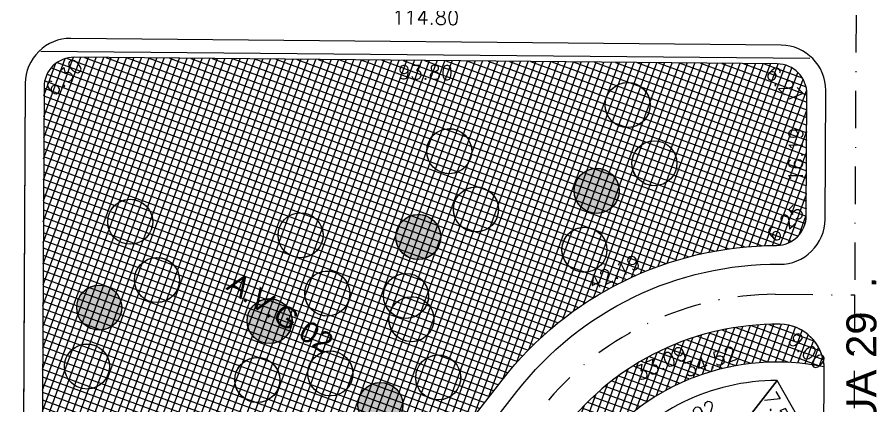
# Model space of a CAD drawing. Header units: millimetres. Extents: x -4430026 to 4783824, y 584 to 9593110.
# Drawn here: x 2311.7 to 2426, y 1453.2 to 1505 of the extents above; entities that cross this region are included whole.
import ezdxf
from ezdxf.enums import TextEntityAlignment as Align

# ---------------------------------------------------------------- set-up
doc = ezdxf.new("R2010")
doc.units = ezdxf.units.MM
doc.linetypes.add('CONTINUO', pattern=[0])
doc.linetypes.add('DASHDOT', pattern=[1, 0.5, -0.25, 0, -0.25])
for name, color, linetype in [('Bra-Rua Calçadas', 1, 'Continuous'), ('Calçada', 1, 'Continuous'), ('Cota', 8, 'Continuous'), ('COTAS', 8, 'Continuous'), ('EIXO DAS VIAS', 252, 'DASHDOT'), ('Lotes', 2, 'Continuous'), ('MOLHO', 88, 'Continuous'), ('Nomes de Ruas', 3, 'Continuous'), ('QUADRA', 4, 'Continuous'), ('TXT A.VERDES', 7, 'Continuous'), ('Área Verde Alameda etc.', 92, 'Continuous'), ('Área Verde Geral', 98, 'Continuous')]:
    doc.layers.add(name, color=color, linetype=linetype)
doc.styles.add('arcad1', font='romans.shx')
doc.styles.add('ARIAL', font='arial.ttf', dxfattribs={"height": 0.25})
doc.styles.add('ROMANS', font='romans.shx')
doc.dimstyles.new('BOLA100', dxfattribs={"dimscale": 0, "dimtxt": 1.9, "dimasz": 0.18, "dimexe": 0.18, "dimexo": 0.063, "dimgap": 0, "dimtad": 1, "dimzin": 4, "dimdsep": 46, "dimtxsty": 'ROMANS', "dimcen": 0.09, "dimse1": 1, "dimse2": 1, "dimsd1": 1, "dimsd2": 1, "dimclrt": 256, "dimaunit": 1, "dimadec": 4, "dimazin": 0, "dimtfac": 1.2, "dimtix": 1, "dimtmove": 2, "dimatfit": 3, "dimfxl": 1, "dimtvp": 2, "dimtolj": 1, "dimtzin": 4, "dimarcsym": 0})
pattern_1 = [(69.82082076021932, (-350710.3129513949, -9590084.730252339), (-0.8940340631347666, 0.3285716724776191), []), (159.8208207602193, (-350710.3129513949, -9590084.730252339), (-0.3285716724776191, -0.8940340631347666), [])]

# ---------------------------------------------------------------- blocks, each defined once
blk = doc.blocks.new('*D6007')
at = {"layer": 'DEFPOINTS', "color": 0}
for p in [(2412.283784964188, 1457.242816855166), (2413.133885400823, 1456.580878660131), (2389.349572014982, 1426.035647479866)]:
    blk.add_point(p, dxfattribs=at)
at = {"layer": 'Cota', "insert": (2399.642063813302, 1442.553856234476), "char_height": 1.9, "attachment_point": 5, "rotation": 52.093577180885426, "style": 'ROMANS'}
blk.add_mtext('\\A1;38.71', dxfattribs=at)
blk = doc.blocks.new('*D6009')
at = {"layer": 'DEFPOINTS', "color": 0}
for p in [(2413.133885398961, 1456.580878658269), (2416.877287399477, 1449.99466058058), (2414.459222190989, 1448.620307342946)]:
    blk.add_point(p, dxfattribs=at)
at = {"layer": 'Cota', "insert": (2413.413438519461, 1452.382842165171), "char_height": 1.9, "attachment_point": 5, "rotation": 299.6125563056811, "style": 'ROMANS'}
blk.add_mtext('\\A1;7.58', dxfattribs=at)
blk = doc.blocks.new('*D7526')
at = {"layer": 'DEFPOINTS', "color": 0}
for p in [(2315.310197910165, 1495.68024548148), (2318.128952264538, 1495.665747727771), (2314.762107928154, 1389.116769896869)]:
    blk.add_point(p, dxfattribs=at)
at = {"layer": 'Cota', "insert": (2316.904919838807, 1442.388896024186), "char_height": 1.9, "attachment_point": 5, "rotation": 89.70531210920338, "style": 'ROMANS'}
blk.add_mtext('\\A1;106.56', dxfattribs=at)
blk = doc.blocks.new('*D7527')
at = {"layer": 'DEFPOINTS', "color": 0}
for p in [(2319.347899755334, 1499.659494297628), (2413.145305275322, 1498.774130391006), (2413.121501522355, 1496.252308286775)]:
    blk.add_point(p, dxfattribs=at)
at = {"layer": 'Cota', "insert": (2366.231765516181, 1497.644947921947), "char_height": 1.9, "attachment_point": 5, "rotation": 359.4591949699849, "style": 'ROMANS'}
blk.add_mtext('\\A1;93.80', dxfattribs=at)
blk = doc.blocks.new('*D7528')
at = {"layer": 'DEFPOINTS', "color": 0}
for p in [(2417.107497616076, 1494.753735570286), (2416.525042958958, 1478.562756684753), (2417.024209037294, 1478.560189314235)]:
    blk.add_point(p, dxfattribs=at)
at = {"layer": 'Cota', "insert": (2415.616699813624, 1486.664415901474), "char_height": 1.9, "attachment_point": 5, "rotation": 89.70531211068504, "style": 'ROMANS'}
blk.add_mtext('\\A1;16.19', dxfattribs=at)
blk = doc.blocks.new('*D7529')
at = {"layer": 'DEFPOINTS', "color": 0}
for p in [(2376.432430962903, 1456.649231024135), (2321.242175647608, 1387.165029113239), (2321.918115896509, 1386.638702282731)]:
    blk.add_point(p, dxfattribs=at)
at = {"layer": 'Cota', "insert": (2347.749768722915, 1422.75394845348), "char_height": 1.9, "attachment_point": 5, "rotation": 52.09357717349864, "style": 'ROMANS'}
blk.add_mtext('\\A1;88.73', dxfattribs=at)
blk = doc.blocks.new('*D13732')
at = {"layer": 'DEFPOINTS', "color": 0, "linetype": 'ByBlock'}
for p in [(2423.633233833265, 1505.641589480127), (2485.836728876675, 1506.232050592846), (2485.856779297919, 1504.119792475239)]:
    blk.add_point(p, dxfattribs=at)
at = {"layer": 'COTAS', "linetype": 'ByBlock', "insert": (2454.74601439244, 1504.774519121489), "char_height": 1.9, "attachment_point": 5, "rotation": 0.5438587274732652, "style": 'ROMANS'}
blk.add_mtext('\\A1;62.21', dxfattribs=at)
blk = doc.blocks.new('*D14058')
at = {"layer": 'DEFPOINTS', "color": 0, "linetype": 'ByBlock'}
for p in [(2308.835173512646, 1506.474641058884), (2423.633233833265, 1505.641589480127), (2423.61841205579, 1503.599085332731)]:
    blk.add_point(p, dxfattribs=at)
at = {"layer": 'COTAS', "linetype": 'ByBlock', "insert": (2366.226275549966, 1504.965586109952), "char_height": 1.9, "attachment_point": 5, "rotation": 359.58423076437003, "style": 'ROMANS'}
blk.add_mtext('\\A1;114.80', dxfattribs=at)
blk = doc.blocks.new('*D14391')
at = {"layer": 'DEFPOINTS', "color": 0, "linetype": 'ByBlock'}
for p in [(2409.928634559712, 1680.394654649454), (2416.100712192546, 1656.356614764073), (2424.934442731146, 1654.828036586105), (2424.934442731146, 1654.828036586105), (2424.218517633774, 1503.699592307096)]:
    blk.add_point(p, dxfattribs=at)
at = {"layer": 'COTAS', "linetype": 'ByBlock', "insert": (2417.195053957037, 1652.744243168907), "char_height": 1.9, "attachment_point": 5, "rotation": 285.0692600554455, "style": 'ROMANS'}
blk.add_mtext('\\A1;150°', dxfattribs=at)

msp = doc.modelspace()

# ---------------------------------------------------------------- hatches: boundary and pattern name
at = {"layer": 'MOLHO'}
for points in [[(2391.755152026528, 1483.15709205908, 1), (2386.347103350201, 1480.558436732788, 1)], [(2367.947450852824, 1477.006391763736, 1), (2362.539402176963, 1474.407736439307, 1)], [(2325.381470795126, 1467.596645627219, 1), (2319.973422119265, 1464.997990300928, 1)], [(2348.110447827597, 1465.800971372102, 1), (2342.702399151271, 1463.20231604581, 1)], [(2362.906820848921, 1454.611149581198, 1), (2357.498772172594, 1452.012494254906, 1)]]:
    msp.add_hatch(color=256, dxfattribs=at).paths.add_polyline_path(points)
at = {"layer": 'Área Verde Alameda etc.'}
h = msp.add_hatch(dxfattribs=at)
h.set_pattern_fill('ANSI37', color=256, scale=0.3, angle=24.82082076021936, style=0)
h.set_pattern_definition(pattern_1)
edge = h.paths.add_edge_path()
edge.add_line((2384.717090760229, 1450.198307676289), (2270.309269603213, 1303.268972845797))
edge.add_line((2270.309269603213, 1303.268972845797), (2274.254345699084, 1300.197104584474))
edge.add_line((2274.254345699084, 1300.197104584474), (2388.662166855634, 1447.12643941683))
edge.add_arc((2413.119304069131, 1428.085700547371), 30.99518184129071, 78.29344362675778, 142.0979914183595, ccw=False)
edge.add_arc((2413.418823436705, 1458.079387461815), 6.000000001186131, 3.409035063561053, 89.36679915090944)
edge.add_arc((2413.121638639934, 1428.080856202219), 35.9999999993876, 89.42147454878095, 142.0935771792505)
at = {"layer": 'Área Verde Geral'}
h = msp.add_hatch(dxfattribs=at)
h.set_pattern_fill('ANSI37', color=256, scale=0.3, angle=24.82082076021936, style=0)
h.set_pattern_definition(pattern_1)
edge = h.paths.add_edge_path()
edge.add_arc((2319.310145004581, 1495.659672480125), 3.999999999121551, 89.45919500106193, 179.7053121634309)
edge.add_line((2315.310197910165, 1495.68024548148), (2314.762107928154, 1389.116769896869))
edge.add_arc((2318.762055021523, 1389.096196891789), 3.999999999786116, 179.7053121099936, 322.0935771651703)
edge.add_line((2321.918115896509, 1386.638702282731), (2376.432430962903, 1456.649231024135))
edge.add_arc((2413.121638640981, 1428.080856202219), 46.50000000011488, 90.11048073807251, 142.0935771781386, ccw=False)
edge.add_arc((2413.024261943168, 1478.580762319315), 4.000000000634485, 270.1104807361543, 359.7053121100493)
edge.add_line((2417.024209037294, 1478.560189314235), (2417.107497616076, 1494.753735570286))
edge.add_arc((2413.107550523871, 1494.774308573503), 3.999999998612398, 359.7053121365878, 449.4591949910572)
edge.add_line((2413.145305275322, 1498.774130391006), (2319.347899755334, 1499.659494297628))

# ---------------------------------------------------------------- linework, layer by layer
at = {"layer": 'Bra-Rua Calçadas'}
msp.add_lwpolyline([(2384.717090760229, 1450.198307676289), (2270.309269603213, 1303.268972845797), (2274.254345699084, 1300.197104584474), (2388.662166855634, 1447.12643941683, -0.2858226685884172), (2419.408206218259, 1458.436170183171, 0.3936976068944987), (2413.485130724834, 1464.079021064613, 0.2339592016779215)], format="xyb", close=True, dxfattribs=at)
at = {"layer": 'Calçada', "lineweight": -3}
for p in [(2312.812813672108, 1496.195249373142), (2312.812813674436, 1496.195249369417)]:
    msp.add_line(p, (2312.254589428996, 1387.661399971742), dxfattribs=at)
for points in [[(2378.404969010839, 1455.113296898131, -0.2334065665556133), (2413.473683086095, 1472.079447826419, 0.4150508468692863), (2419.521609788631, 1478.048396267046), (2419.610025153366, 1495.238727673937, 0.4129559825252769), (2413.66673664177, 1501.269319908742), (2318.86936644219, 1502.164122590844, 0.4154722615078998), (2312.812813672108, 1496.195249373142), (2312.254589428996, 1387.661399971742, 0.7158522380659323), (2322.988601382227, 1383.944298550535)], [(2378.404969010839, 1455.113296898131, -0.2334065665556133), (2413.473683087026, 1472.079447826419, 0.4150508468692863), (2419.521609789563, 1478.048396267046), (2419.610025153366, 1495.238727673937, 0.4129559825252769), (2413.66673664177, 1501.269319908742), (2318.86936644219, 1502.164122590844, 0.4154722615078998), (2312.812813674436, 1496.195249369417), (2312.254589428996, 1387.661399971742, 0.7158522380659323), (2322.988601382227, 1383.944298550535)], [(2319.347899755334, 1499.659494297628, 0.4154722615079012), (2315.310197910165, 1495.68024548148), (2314.762107928154, 1389.116769896869, 0.7158522380658559), (2321.918115896509, 1386.638702282731), (2376.432430962903, 1456.649231024135, -0.2307905055645839), (2413.031974948814, 1474.580769754995, 0.4121438736391048), (2417.024209037294, 1478.560189314235), (2417.107497616076, 1494.753735570286, 0.4129559825252743), (2413.145305275322, 1498.774130391006)], [(2430.808203388342, 1411.730820337359, 0.3623213900193635), (2430.549778643401, 1419.41311140177, -0.185584599074763), (2419.37191542877, 1448.943774875302), (2419.418744080571, 1458.048527954195, 0.4124841575854558), (2413.485130726696, 1464.079021066476, 0.2339592016779215), (2384.717090762091, 1450.198307678152), (2268.773335473483, 1301.296434799258, 0.4142135623730082), (2269.821184876246, 1292.876101572115), (2307.693915380036, 1263.386166267146, 0.414213562373235), (2316.114248605316, 1264.434015668977)], [(2430.808203388342, 1411.730820337359, 0.3623213900193635), (2430.549778643401, 1419.41311140177, -0.185584599074763), (2419.37191542877, 1448.943774875302), (2419.41874407964, 1458.048527954195, 0.4124841575854558), (2413.485130726696, 1464.079021066476, 0.2339592016779215), (2384.717090762091, 1450.198307678152), (2268.773335473483, 1301.296434799258, 0.4142135623730082), (2269.821184876246, 1292.876101572115), (2307.693915380036, 1263.386166267146, 0.414213562373235), (2316.11424860485, 1264.434015668977)]]:
    msp.add_lwpolyline(points, format="xyb", close=True, dxfattribs=at)
at = {"layer": 'EIXO DAS VIAS', "ltscale": 10, "elevation": 103.7075370668876}
for points in [[(2423.66176841302, 1505.288726788063), (2423.469903229607, 1467.984959701125)], [(2412.879900427406, 1468.080125730533), (2423.469903229607, 1467.984959701125)], [(2423.469903229607, 1467.984959701125), (2423.371862521732, 1448.923201868359)]]:
    msp.add_lwpolyline(points, dxfattribs=at)
msp.add_lwpolyline([(2382.63967313232, 1453.98162412462, -0.2184874111931095), (2412.879900427406, 1468.080125730533)], format="xyb", dxfattribs=at)
at = {"layer": 'Lotes'}
msp.add_lwpolyline([(2390.63751945492, 1445.594119910199), (2380.670404604041, 1432.793757656638), (2389.349572015331, 1426.035647479866), (2413.133885400241, 1456.580878660131, 0.2314128054708948)], format="xyb", close=True, dxfattribs=at)
msp.add_lwpolyline([(2413.133885399309, 1456.580878658269), (2389.349572016263, 1426.035647479866), (2394.872678546106, 1421.73503191774), (2416.87728739936, 1449.994660576854)], close=True, dxfattribs=at)
msp.add_lwpolyline([(2416.877287399826, 1449.994660580579), (2413.133885401172, 1456.580878660131)], dxfattribs=at)
at = {"layer": 'QUADRA', "linetype": 'ByBlock'}
msp.add_line((2417.503991575506, 1499.483133379562, 2.439200347918005), (2314.906512052928, 1500.409892399104, 2.439200347918005), dxfattribs=at)
at = {"layer": 'Área Verde Alameda etc.'}
msp.add_lwpolyline([(2384.717090760229, 1450.198307676289), (2270.309269603213, 1303.268972845797), (2274.254345699084, 1300.197104584474), (2388.662166855634, 1447.12643941683, -0.2858226685884172), (2419.408206218259, 1458.436170183171, 0.3936976068944987), (2413.485130724834, 1464.079021064613, 0.2339592016779215)], format="xyb", close=True, dxfattribs=at)
at = {"layer": 'Área Verde Geral'}
for points in [[(2393.278535542415, 1490.296584080953, -1), (2393.087710942944, 1496.29354880755, -1)], [(2369.470834369176, 1484.145883785609, -1), (2369.28000976924, 1490.142848514069, -1)], [(2396.849788971582, 1482.533842437018, -1), (2396.658964373508, 1488.530807161752, -1)], [(2389.14653998973, 1478.859282029841, -1), (2388.955715388396, 1484.856246758301, -1)], [(2373.042087797878, 1476.383142141674, -1), (2372.851263200269, 1482.380106868271, -1)], [(2326.904854311479, 1474.736137649093, -1), (2326.714029711542, 1480.733102377553, -1)], [(2349.633831343484, 1472.940463393975, -1), (2349.443006744479, 1478.937428120572, -1)], [(2365.33883881556, 1472.708581734497, -1), (2365.148014214692, 1478.705546462957, -1)], [(2387.511183077806, 1471.00999441189, -1), (2387.320358477869, 1477.006959142212, -1)], [(2330.476107739714, 1466.973396005158, -1), (2330.285283142572, 1472.970360731755, -1)], [(2353.205084772651, 1465.17772175004, -1), (2353.014260174577, 1471.174686474774, -1)], [(2363.703481904568, 1464.859294120271, -1), (2363.512657304165, 1470.856258846868, -1)], [(2322.772858757862, 1463.298835599844, -1), (2322.582034156529, 1469.295800326441, -1)], [(2345.501835790334, 1461.503161342863, -1), (2345.311011189466, 1467.500126071323, -1)], [(2364.430204364808, 1461.750641601209, -1), (2364.239379765337, 1467.747606329669, -1)], [(2321.13750184687, 1455.449547981892, -1), (2320.946677246468, 1461.446512710352, -1)], [(2353.610509493725, 1454.522251382519, -1), (2353.419684894254, 1460.519216112841, -1)], [(2368.001457793975, 1453.987899959136, -1), (2367.810633195901, 1459.98486468387, -1)], [(2343.866478878876, 1453.653873726774, -1), (2343.675654278939, 1459.650838455234, -1)], [(2360.298208811657, 1450.313339551959, -1), (2360.107384210323, 1456.310304280419, -1)]]:
    msp.add_lwpolyline(points, format="xyb", close=True, dxfattribs=at)
for centre in [(2393.183123241981, 1493.295066444252), (2369.375422068277, 1487.144366150771), (2396.754376671148, 1485.532324804042), (2389.05112768883, 1481.857764396865), (2372.946675497444, 1479.381624508698), (2326.809442010579, 1477.734620016117), (2349.53841904305, 1475.938945760999), (2365.243426515126, 1475.707064101521), (2387.415770778769, 1474.008476775188), (2330.380695439746, 1469.971878372181), (2353.109672472217, 1468.176204117064), (2363.608069605531, 1467.857776481707), (2322.677446457428, 1466.297317965005), (2345.406423490365, 1464.501643709887), (2364.334792064374, 1464.74912396637), (2321.042089547833, 1458.448030345191), (2353.515097193291, 1457.520733749543), (2367.906045493541, 1456.986382322435), (2343.771066579839, 1456.652356090073), (2360.202796511223, 1453.311821918983)]:
    msp.add_circle(centre, 2.999999999999998, dxfattribs=at)

# ---------------------------------------------------------------- texts
at = {"layer": 'Cota', "attachment_point": 5, "style": 'ROMANS'}
for s, insert, char_height, rotation in [('\\A1;6.30', (2317.981527890532, 1497.007806276951), 1.9, 44.58225358218422), ('\\A1;6.27', (2414.09278772642, 1495.998749526266), 1.9, 314.5822535638225), ('\\A1;6.25', (2414.205556350456, 1477.537060909022), 1.9, 44.90789642310602), ('\\A1;42.19', (2391.402468666072, 1471.018463013742), 1.9, 26.102028958105556), ('\\A1;9.00', (2417.125863642885, 1460.551859332297), 1.9, 316.3879171072352), ('\\A1;33.09', (2397.607792119948, 1458.894557602752), 1.9, 25.117041083716174), ('\\A1;34.52', (2404.211299191158, 1459.137566756506), 1.9, 20.195717522505927), ('\\A1;25.92', (2401.616236611257, 1451.639254516039), 1.899999999999999, 26.02992414883608)]:
    msp.add_mtext(s, dxfattribs=dict(at, insert=insert, char_height=char_height, rotation=rotation))
at = {"layer": 'Nomes de Ruas', "extrusion": (-0.01947003702543121, -0.08442738879133353, 0.9962393957679578), "style": 'ARIAL'}
msp.add_text('RUA 29  .', height=4, rotation=102.9674616618587, dxfattribs=at).set_placement((2034.6636251946, 1958.456132104996, -170.3276924407529), align=Align.MIDDLE_CENTER)
at = {"layer": 'TXT A.VERDES', "linetype": 'CONTINUO', "insert": (2341.020381952041, 1471.151025716264, 103.7075370668876), "char_height": 2.799999999999998, "width": 43.98267497603157, "attachment_point": 1, "rotation": 326.3372202583431, "style": 'arcad1'}
msp.add_mtext('{\\fArial|b0|i0|c0|p34;A.V.G 02}', dxfattribs=at)

# ---------------------------------------------------------------- dimensions: what is measured, and where the dimension line sits
at = {"layer": 'Cota'}
for p1, p2, distance, picture, middle in [((2319.347899755334, 1499.659494297628), (2413.145305275322, 1498.774130391006), -2.5219344448348378, '*D7527', (2366.231765516181, 1497.644947921947)), ((2314.762107928154, 1389.116769896869), (2315.310197910165, 1495.68024548148), -2.818791637414895, '*D7526', (2316.904919838807, 1442.388896024186)), ((2417.107497616076, 1494.753735570286), (2417.024209037294, 1478.560189314235), -0.4991726806956885, '*D7528', (2415.616699813624, 1486.664415901474)), ((2376.432430962903, 1456.649231024135), (2321.918115896509, 1386.638702282731), -0.8566884804857376, '*D7529', (2347.749768722915, 1422.75394845348)), ((2389.349572014982, 1426.035647479866), (2413.133885400823, 1456.580878660131), 1.0774195684197156, '*D6007', (2399.642063813302, 1442.553856234476)), ((2413.13388539896, 1456.580878658269), (2416.877287399477, 1449.994660580579), -2.7813461083248447, '*D6009', (2413.413438519461, 1452.382842165171))]:
    dim = msp.add_aligned_dim(p1=p1, p2=p2, distance=distance, dimstyle='BOLA100', override={"dimscale": 1}, dxfattribs=at)
    dim.commit()
    dim.dimension.update_dxf_attribs({"geometry": picture, "text_midpoint": middle})
at = {"layer": 'COTAS', "linetype": 'ByBlock'}
dim = msp.add_angular_dim_2l(base=(2416.100712192546, 1656.356614764073), line1=((2424.934442731145, 1654.828036586105, 2.439200347918005), (2409.928634559711, 1680.394654649454, 2.439200347918005)), line2=((2424.218517633774, 1503.699592307096, 2.439200347918005), (2424.934442731145, 1654.828036586105, 2.439200347918005)), text='150°', dimstyle='BOLA100', override={"dimscale": 1, "dimdec": 0, "dimazin": 1}, dxfattribs=at)
dim.commit()
dim.dimension.update_dxf_attribs({"geometry": '*D14391', "text_midpoint": (2417.195053957038, 1652.744243168907, 2.439200347918005)})
for p1, p2, distance, picture, middle in [((2308.835173512646, 1506.474641058884, 2.439200347918005), (2423.633233833265, 1505.641589480127, 2.439200347918005), -2.042557925058163, '*D14058', (2366.226275549966, 1504.965586109952, 2.439200347918005)), ((2423.633233833265, 1505.641589480127, 2.439200347918005), (2485.836728876675, 1506.232050592846, 2.439200347918005), -2.1123532788785924, '*D13732', (2454.74601439244, 1504.774519121489, 2.439200347918005))]:
    dim = msp.add_aligned_dim(p1=p1, p2=p2, distance=distance, dimstyle='BOLA100', override={"dimscale": 1, "dimfxl": 0.18}, dxfattribs=at)
    dim.commit()
    dim.dimension.update_dxf_attribs({"geometry": picture, "text_midpoint": middle})

doc.saveas('drawing.dxf')
